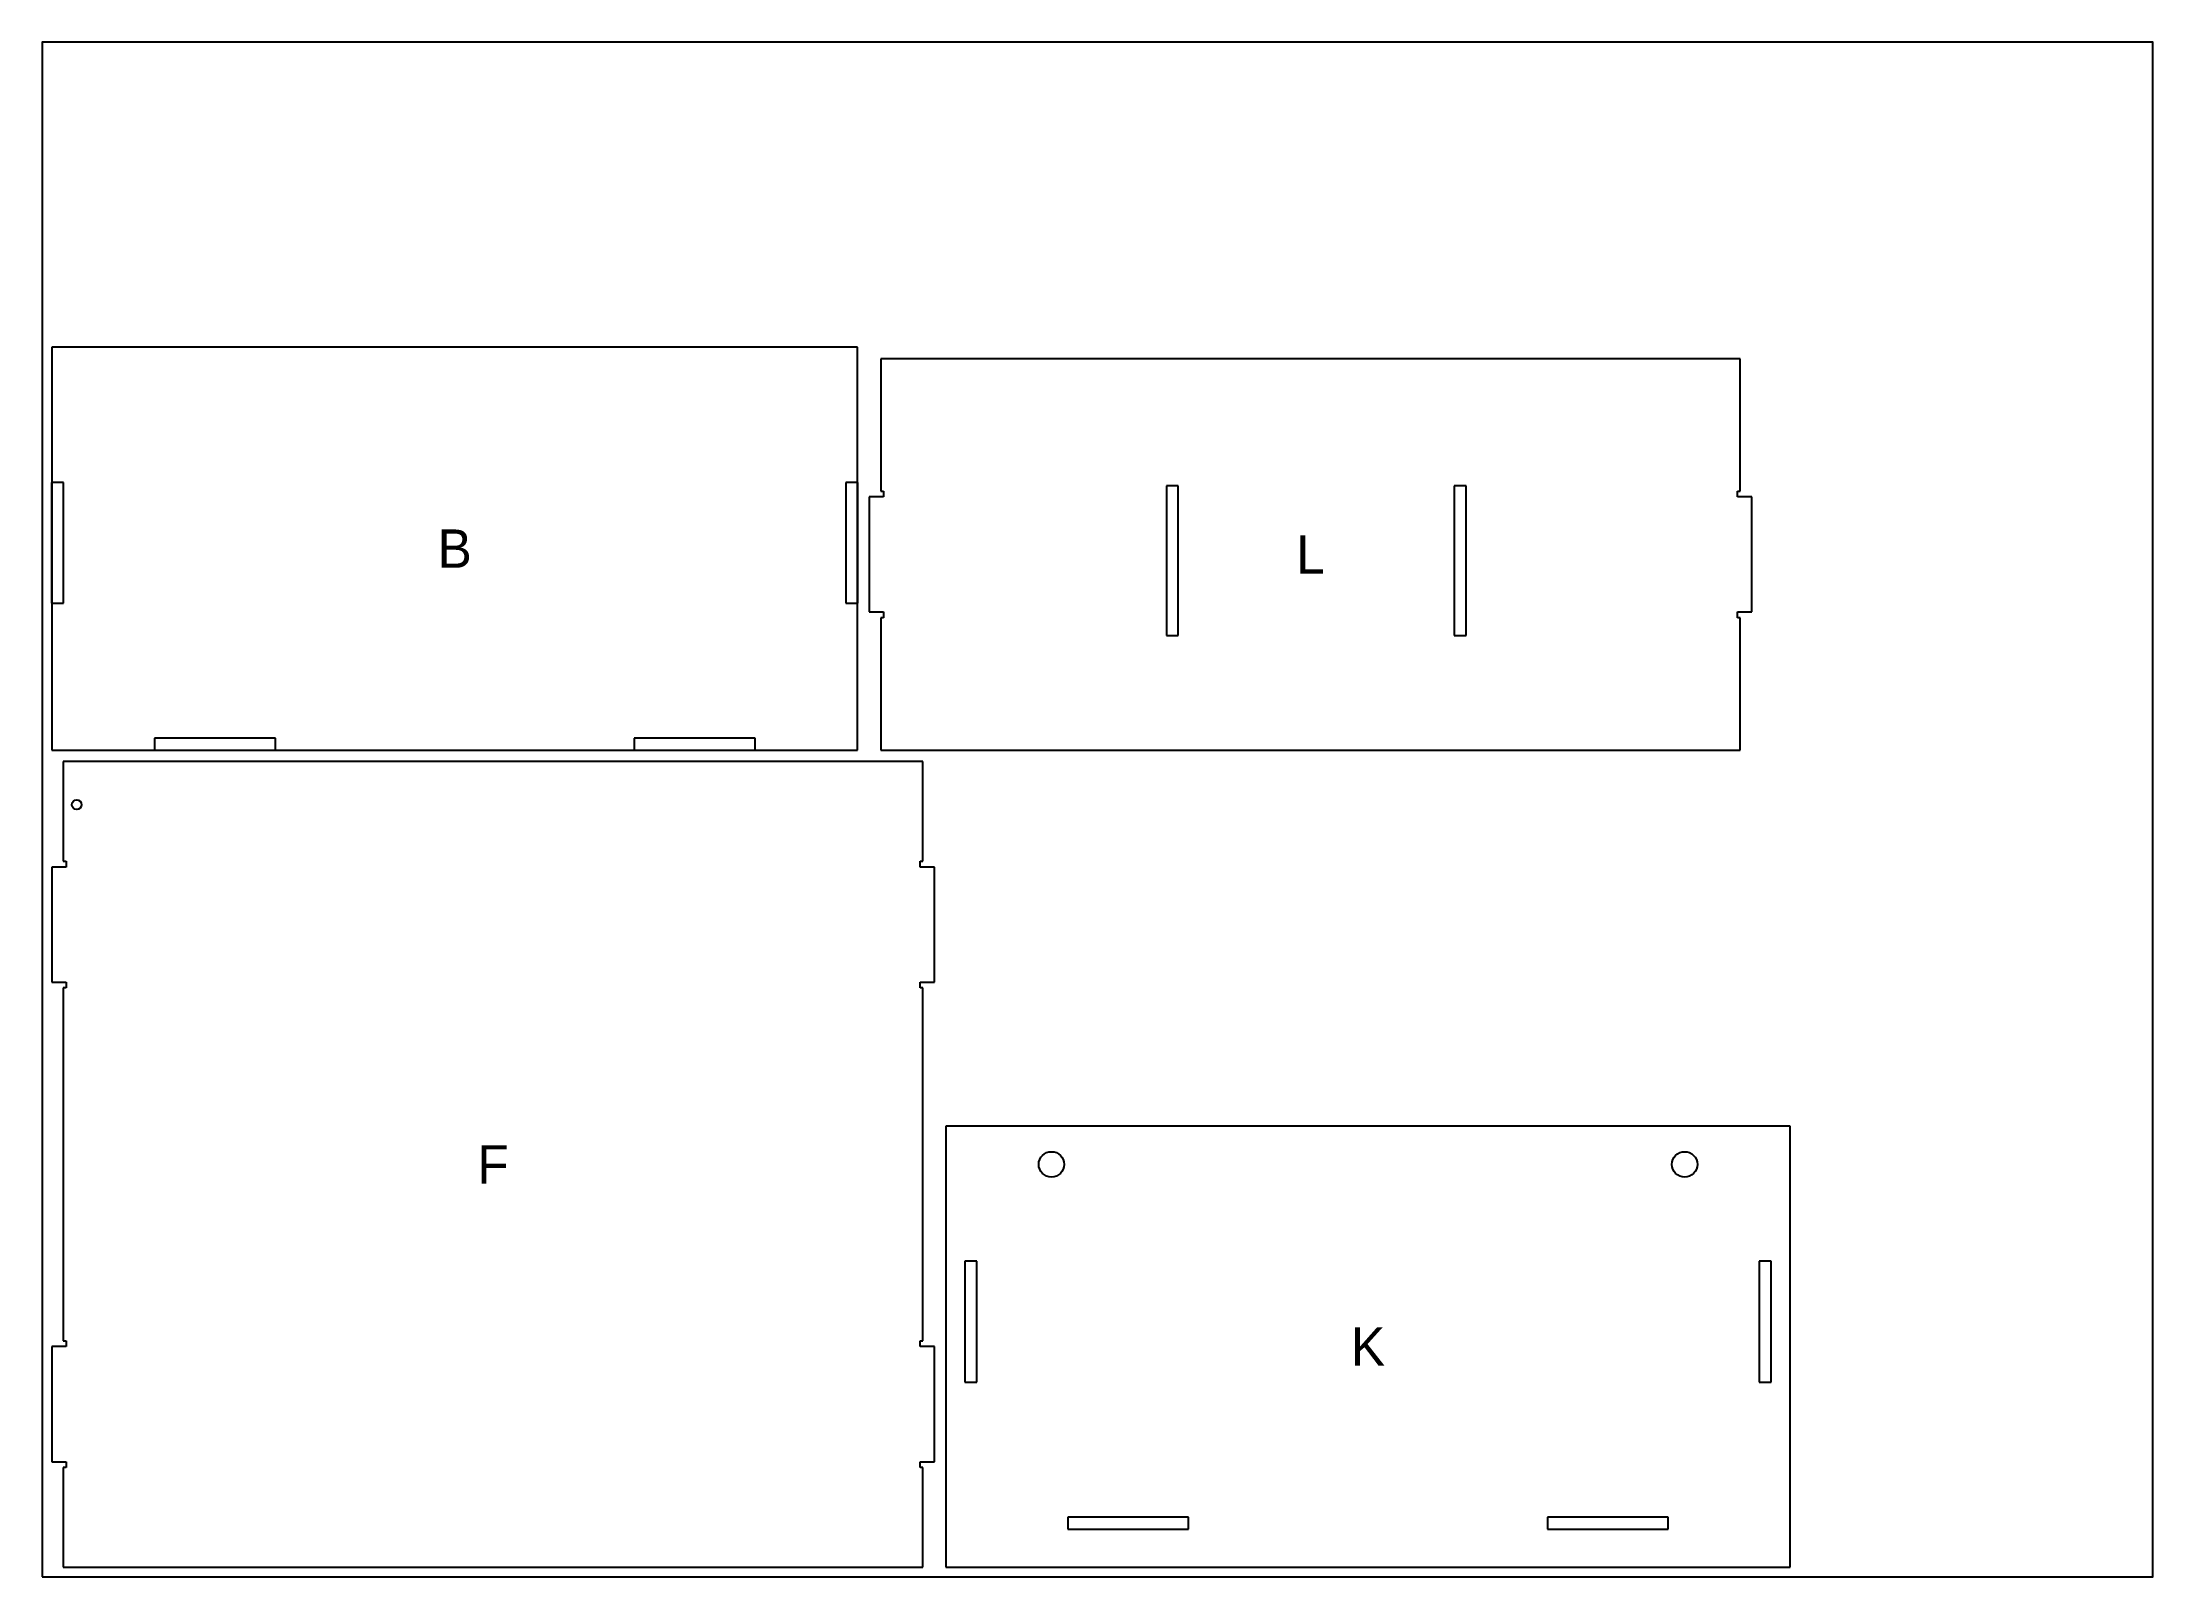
# Model space of a CAD drawing. Header units: millimetres. Extents: x 0 to 2200, y 0 to 1600.
import ezdxf
from ezdxf.enums import TextEntityAlignment as Align

# ---------------------------------------------------------------- set-up
doc = ezdxf.new("R2010")
doc.units = ezdxf.units.MM
for name, color, linetype in [('CHAPA', 9, 'CONTINUOUS'), ('CORTE_EXTERNO', 1, 'CONTINUOUS'), ('CORTE_INTERNO', 5, 'CONTINUOUS'), ('TEXTO_NAO_CORTAR', 8, 'CONTINUOUS')]:
    doc.layers.add(name, color=color, linetype=linetype)

msp = doc.modelspace()

# ---------------------------------------------------------------- linework, layer by layer
at = {"layer": 'CHAPA'}
msp.add_lwpolyline([(0, 0), (2200, 0), (2200, 1600), (0, 1600)], close=True, dxfattribs=at)
at = {"layer": 'CORTE_EXTERNO'}
for p, q in [((850, 1282), (10, 1282)), ((10, 1282), (10, 862)), ((850, 862), (850, 1282)), ((1770, 1270), (874, 1270)), ((874, 1270), (874, 1132)), ((1770, 1132), (1770, 1270)), ((877, 1126), (862, 1126)), ((862, 1126), (862, 1006)), ((874, 1132), (877, 1132)), ((877, 1132), (877, 1126)), ((1767, 1126), (1767, 1132)), ((1767, 1132), (1770, 1132)), ((1782, 1126), (1767, 1126)), ((1782, 1006), (1782, 1126)), ((862, 1006), (877, 1006)), ((877, 1000), (874, 1000)), ((874, 1000), (874, 862)), ((877, 1006), (877, 1000)), ((1767, 1000), (1767, 1006)), ((1767, 1006), (1782, 1006)), ((1770, 1000), (1767, 1000)), ((1770, 862), (1770, 1000)), ((10, 862), (850, 862)), ((874, 862), (1770, 862)), ((918, 850), (22, 850)), ((22, 850), (22, 746)), ((918, 746), (918, 850)), ((25, 740), (10, 740)), ((10, 740), (10, 620)), ((22, 746), (25, 746)), ((25, 746), (25, 740)), ((915, 740), (915, 746)), ((915, 746), (918, 746)), ((930, 740), (915, 740)), ((930, 620), (930, 740)), ((10, 620), (25, 620)), ((25, 620), (25, 614)), ((915, 614), (915, 620)), ((915, 620), (930, 620)), ((25, 614), (22, 614)), ((22, 614), (22, 246)), ((918, 614), (915, 614)), ((918, 246), (918, 614)), ((1822, 470), (942, 470)), ((942, 470), (942, 10)), ((1822, 10), (1822, 470)), ((22, 246), (25, 246)), ((25, 246), (25, 240)), ((915, 240), (915, 246)), ((915, 246), (918, 246)), ((25, 240), (10, 240)), ((10, 240), (10, 120)), ((930, 240), (915, 240)), ((930, 120), (930, 240)), ((10, 120), (25, 120)), ((25, 114), (22, 114)), ((22, 114), (22, 10)), ((25, 120), (25, 114)), ((915, 114), (915, 120)), ((915, 120), (930, 120)), ((918, 114), (915, 114)), ((918, 10), (918, 114)), ((22, 10), (918, 10)), ((942, 10), (1822, 10))]:
    msp.add_line(p, q, dxfattribs=at)
at = {"layer": 'CORTE_INTERNO'}
for p, q in [((22.25, 1141), (9.75, 1141)), ((9.75, 1141), (9.75, 1015)), ((22.25, 1015), (22.25, 1141)), ((850.25, 1141), (837.75, 1141)), ((837.75, 1141), (837.75, 1015)), ((850.25, 1015), (850.25, 1141)), ((1184.25, 1137.5), (1171.75, 1137.5)), ((1171.75, 1137.5), (1171.75, 981.5)), ((1184.25, 981.5), (1184.25, 1137.5)), ((1484.25, 1137.5), (1471.75, 1137.5)), ((1471.75, 1137.5), (1471.75, 981.5)), ((1484.25, 981.5), (1484.25, 1137.5)), ((9.75, 1015), (22.25, 1015)), ((837.75, 1015), (850.25, 1015)), ((1171.75, 981.5), (1184.25, 981.5)), ((1471.75, 981.5), (1484.25, 981.5)), ((243, 874.25), (117, 874.25)), ((117, 874.25), (117, 861.75)), ((117, 861.75), (243, 861.75)), ((243, 861.75), (243, 874.25)), ((743, 874.25), (617, 874.25)), ((617, 874.25), (617, 861.75)), ((617, 861.75), (743, 861.75)), ((743, 861.75), (743, 874.25)), ((974.25, 329), (961.75, 329)), ((961.75, 329), (961.75, 203)), ((974.25, 203), (974.25, 329)), ((1802.25, 329), (1789.75, 329)), ((1789.75, 329), (1789.75, 203)), ((1802.25, 203), (1802.25, 329)), ((961.75, 203), (974.25, 203)), ((1789.75, 203), (1802.25, 203)), ((1195, 62.25), (1069, 62.25)), ((1069, 62.25), (1069, 49.75)), ((1069, 49.75), (1195, 49.75)), ((1195, 49.75), (1195, 62.25)), ((1695, 62.25), (1569, 62.25)), ((1569, 62.25), (1569, 49.75)), ((1569, 49.75), (1695, 49.75)), ((1695, 49.75), (1695, 62.25))]:
    msp.add_line(p, q, dxfattribs=at)
for centre, radius in [((36, 805), 5), ((1052, 430), 13.25), ((1712, 430), 13.25)]:
    msp.add_circle(centre, radius, dxfattribs=at)

# ---------------------------------------------------------------- texts
at = {"layer": 'TEXTO_NAO_CORTAR'}
for s, p in [('B', (430, 1072)), ('L', (1322, 1066)), ('F', (470, 430)), ('K', (1382, 240))]:
    msp.add_text(s, height=40, dxfattribs=at).set_placement(p, align=Align.MIDDLE_CENTER)

doc.saveas('drawing.dxf')
